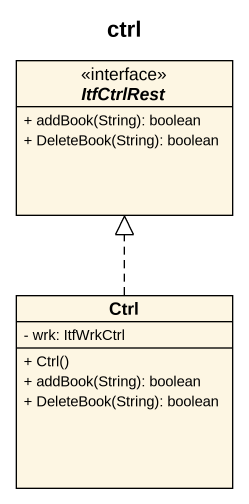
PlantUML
@startuml
title ctrl
hide circle
hide empty members
skinparam classAttributeIconSize 0
interface ItfCtrlRest {
  + addBook(String): boolean
  + DeleteBook(String): boolean
}
class Ctrl {
  - wrk: ItfWrkCtrl
  + Ctrl()
  + addBook(String): boolean
  + DeleteBook(String): boolean
}
Ctrl .up.|> ItfCtrlRest
@enduml
